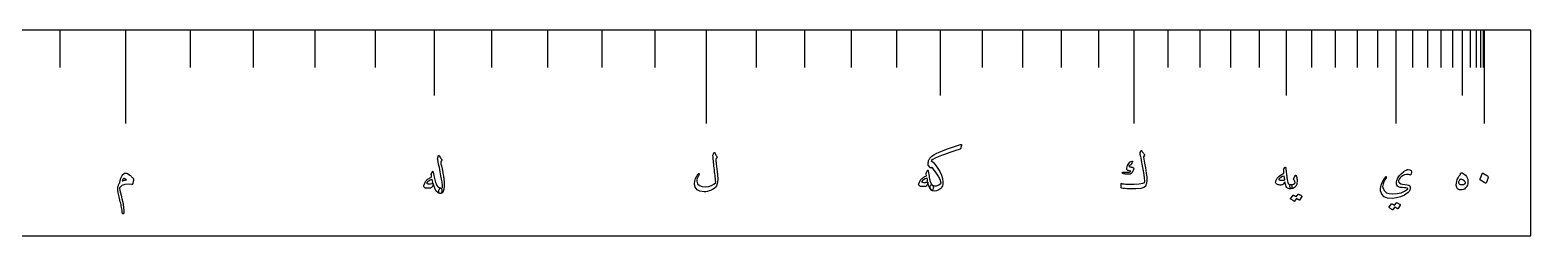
# Model space of a CAD drawing. Header units: millimetres. Extents: x -5 to 625, y -7 to 22.
# Drawn here: x 464.7 to 625, y 0 to 22 of the extents above; entities that cross this region are included whole.
import ezdxf

# ---------------------------------------------------------------- set-up
doc = ezdxf.new("R2010")
doc.units = ezdxf.units.MM
for name, color, linetype in [('CUT_OUTER', 1, 'Continuous'), ('ENGRAVE', 7, 'Continuous'), ('ENGRAVE_FINE', 8, 'Continuous'), ('TEXT', 5, 'Continuous')]:
    doc.layers.add(name, color=color, linetype=linetype)

msp = doc.modelspace()

# ---------------------------------------------------------------- linework, layer by layer
at = {"layer": 'CUT_OUTER'}
msp.add_lwpolyline([(-5, 0), (625, 0), (625, 22), (-5, 22)], close=True, dxfattribs=at)
at = {"layer": 'ENGRAVE'}
for points in [[(474.9476, 22), (474.9476, 12)], [(507.8743, 22), (507.8743, 15)], [(536.9358, 22), (536.9358, 12)], [(561.9108, 22), (561.9108, 15)], [(582.6094, 22), (582.6094, 12)], [(598.874, 22), (598.874, 15)], [(610.5808, 22), (610.5808, 12)], [(617.6407, 22), (617.6407, 15)], [(620, 22), (620, 12)]]:
    msp.add_lwpolyline(points, dxfattribs=at)
at = {"layer": 'ENGRAVE_FINE'}
for points in [[(467.9199, 22), (467.9199, 18)], [(481.8305, 22), (481.8305, 18)], [(488.5667, 22), (488.5667, 18)], [(495.154, 22), (495.154, 18)], [(501.5905, 22), (501.5905, 18)], [(514.0033, 22), (514.0033, 18)], [(519.9758, 22), (519.9758, 18)], [(525.7898, 22), (525.7898, 18)], [(531.4437, 22), (531.4437, 18)], [(542.2642, 22), (542.2642, 18)], [(547.4275, 22), (547.4275, 18)], [(552.424, 22), (552.424, 18)], [(557.2523, 22), (557.2523, 18)], [(566.3982, 22), (566.3982, 18)], [(570.713, 22), (570.713, 18)], [(574.854, 22), (574.854, 18)], [(578.8199, 22), (578.8199, 18)], [(586.2215, 22), (586.2215, 18)], [(589.655, 22), (589.655, 18)], [(592.9089, 22), (592.9089, 18)], [(595.9823, 22), (595.9823, 18)], [(601.5834, 22), (601.5834, 18)], [(604.1094, 22), (604.1094, 18)], [(606.4515, 22), (606.4515, 18)], [(608.6089, 22), (608.6089, 18)], [(612.3668, 22), (612.3668, 18)], [(613.9662, 22), (613.9662, 18)], [(615.3786, 22), (615.3786, 18)], [(616.6036, 22), (616.6036, 18)], [(618.4897, 22), (618.4897, 18)], [(619.1503, 22), (619.1503, 18)], [(619.6223, 22), (619.6223, 18)], [(619.9056, 22), (619.9056, 18)]]:
    msp.add_lwpolyline(points, dxfattribs=at)
at = {"layer": 'TEXT'}
for points in [[(564.1044, 9.7677), (564.1566, 9.7771), (564.1895, 9.7639), (564.2031, 9.7281), (564.1973, 9.6697), (564.1405, 9.4426), (564.1231, 9.3845), (564.1018, 9.3394), (564.0766, 9.3071), (564.0476, 9.2877), (563.4663, 9.0973), (562.9405, 8.9181), (562.4702, 8.7502), (562.0553, 8.5935), (561.6966, 8.4476), (561.3947, 8.3116), (561.1495, 8.1856), (560.9612, 8.0697), (561.2257, 7.8116), (561.467, 7.5277), (561.685, 7.2181), (561.8799, 6.8826), (562.0579, 6.4916), (562.1689, 6.129), (562.2128, 5.7948), (562.1895, 5.489), (562.1547, 5.3516), (562.1121, 5.2387), (562.0618, 5.1503), (562.0037, 5.0865), (561.7624, 4.9213), (561.5289, 4.8232), (561.3031, 4.7923), (561.085, 4.8284), (560.9915, 4.8768), (560.9224, 4.9548), (560.8779, 5.0626), (560.8579, 5.2), (560.8589, 5.3097), (560.8773, 5.391), (560.9131, 5.4439), (560.9663, 5.4684), (560.9931, 5.4671), (561.027, 5.4581), (561.0679, 5.4413), (561.116, 5.4168), (561.3141, 5.349), (561.5315, 5.3626), (561.7682, 5.4574), (562.0244, 5.6335), (561.9115, 6.0235), (561.7121, 6.4348), (561.4263, 6.8674), (561.0541, 7.3213), (561.0434, 7.3287), (561.0321, 7.3303), (561.0202, 7.3261), (561.0076, 7.3161), (560.9508, 7.2697), (560.9376, 7.2603), (560.9237, 7.2581), (560.9092, 7.2629), (560.8941, 7.2748), (560.6463, 7.5535), (560.6405, 7.5748), (560.6386, 7.6232), (560.6405, 7.6987), (560.6463, 7.8013), (560.656, 7.9103), (560.6695, 8), (560.687, 8.0703), (560.7082, 8.1213), (560.7449, 8.1861), (560.7824, 8.2465), (560.821, 8.3023), (560.8605, 8.3535), (560.901, 8.4006), (560.9424, 8.4439), (560.9849, 8.4832), (561.0282, 8.5187), (561.2389, 8.6556), (561.4992, 8.7981), (561.8092, 8.946), (562.1689, 9.0994), (562.5782, 9.2582), (563.0373, 9.4226), (563.546, 9.5924), (564.1044, 9.7677)], [(508.3362, 8.5445), (508.3456, 8.5694), (508.3581, 8.5871), (508.3739, 8.5977), (508.393, 8.6013), (508.4101, 8.5984), (508.4252, 8.5897), (508.4385, 8.5752), (508.4498, 8.5548), (508.4956, 8.45), (508.5504, 8.3574), (508.6143, 8.2771), (508.6872, 8.209), (508.711, 8.179), (508.7207, 8.1458), (508.7162, 8.1094), (508.6975, 8.0697), (508.6844, 8.049), (508.671, 8.0284), (508.6573, 8.0077), (508.6433, 7.9871), (508.6293, 7.9665), (508.6156, 7.9458), (508.6022, 7.9252), (508.5891, 7.9045), (508.592, 7.8545), (508.6162, 7.7148), (508.6617, 7.4855), (508.7285, 7.1665), (508.7656, 6.9911), (508.7994, 6.8265), (508.8301, 6.6724), (508.8575, 6.529), (508.8814, 6.3966), (508.9014, 6.2755), (508.9175, 6.1656), (508.9298, 6.0671), (508.9391, 5.9742), (508.9465, 5.8813), (508.952, 5.7884), (508.9556, 5.6955), (508.9572, 5.6023), (508.9568, 5.5084), (508.9546, 5.4139), (508.9504, 5.3187), (508.9146, 4.9997), (508.8433, 4.7652), (508.7365, 4.6152), (508.5943, 4.5497), (508.5239, 4.5477), (508.4678, 4.5677), (508.4259, 4.6097), (508.3981, 4.6735), (508.3839, 4.7487), (508.3827, 4.8245), (508.3943, 4.901), (508.4188, 4.9781), (508.4517, 5.0494), (508.4885, 5.0981), (508.5291, 5.1242), (508.5736, 5.1277), (508.608, 5.1253), (508.6388, 5.1232), (508.666, 5.1215), (508.6898, 5.12), (508.7102, 5.1195), (508.7278, 5.1206), (508.7425, 5.1234), (508.7543, 5.1277), (508.7775, 5.2045), (508.7852, 5.3213), (508.7775, 5.4781), (508.7543, 5.6748), (508.7365, 5.7918), (508.7143, 5.9258), (508.6875, 6.0769), (508.6562, 6.2452), (508.6207, 6.4308), (508.5814, 6.6342), (508.5381, 6.8553), (508.491, 7.0942), (508.4446, 7.3277), (508.4033, 7.5329), (508.3672, 7.7097), (508.3362, 7.8581), (508.3107, 7.9781), (508.291, 8.0697), (508.2772, 8.1329), (508.2691, 8.1677), (508.2623, 8.2132), (508.2627, 8.2619), (508.2701, 8.3139), (508.2846, 8.369), (508.2944, 8.3966), (508.3033, 8.4226), (508.3112, 8.4469), (508.3181, 8.4697), (508.3241, 8.4908), (508.3291, 8.5103), (508.3331, 8.5282), (508.3362, 8.5445)], [(537.7693, 8.88), (537.7783, 8.8958), (537.7899, 8.9071), (537.8041, 8.9139), (537.8209, 8.9161), (537.8377, 8.9132), (537.8519, 8.9045), (537.8635, 8.89), (537.8725, 8.8697), (537.9206, 8.7513), (537.9719, 8.649), (538.0264, 8.5629), (538.0841, 8.4929), (538.1012, 8.4677), (538.1061, 8.4387), (538.0987, 8.4058), (538.079, 8.369), (538.0664, 8.3513), (538.0545, 8.3342), (538.0432, 8.3177), (538.0325, 8.3019), (538.0225, 8.2871), (538.0132, 8.2735), (538.0045, 8.2613), (537.9964, 8.2503), (537.9828, 8.2303), (537.9732, 8.2065), (537.9674, 8.1787), (537.9654, 8.1471), (537.9716, 8.0579), (537.9796, 7.9606), (537.9896, 7.8553), (538.0016, 7.7419), (538.0151, 7.6205), (538.0299, 7.491), (538.0461, 7.3534), (538.0635, 7.2077), (538.083, 7.0624), (538.1003, 6.9258), (538.1153, 6.7979), (538.128, 6.6787), (538.1388, 6.5679), (538.148, 6.4652), (538.1556, 6.3705), (538.1616, 6.2839), (538.1683, 6.0274), (538.1474, 5.7845), (538.0987, 5.5552), (538.0222, 5.3394), (537.9477, 5.2126), (537.8325, 5.0955), (537.6767, 4.9881), (537.4803, 4.8903), (537.2674, 4.8094), (537.0674, 4.7523), (536.8803, 4.719), (536.7061, 4.7097), (536.2699, 4.7697), (535.9577, 4.9342), (535.7693, 5.2032), (535.7048, 5.5768), (535.7274, 5.8552), (535.8003, 6.1277), (535.9235, 6.3945), (536.097, 6.6555), (536.1103, 6.6706), (536.1241, 6.68), (536.1387, 6.6835), (536.1538, 6.6813), (536.1699, 6.6752), (536.1822, 6.6671), (536.1906, 6.6571), (536.1951, 6.6452), (536.1983, 6.6274), (536.1977, 6.6103), (536.1932, 6.5939), (536.1848, 6.5781), (536.0664, 6.3474), (535.9848, 6.151), (535.9399, 5.9887), (535.9319, 5.8606), (536.018, 5.5848), (536.2041, 5.3923), (536.4903, 5.2829), (536.8764, 5.2568), (537.2245, 5.2945), (537.5203, 5.3819), (537.7638, 5.519), (537.9551, 5.7058), (537.9511, 5.796), (537.9441, 5.9013), (537.9343, 6.0218), (537.9216, 6.1574), (537.9056, 6.3085), (537.8861, 6.4755), (537.863, 6.6582), (537.8364, 6.8568), (537.8112, 7.0616), (537.7874, 7.2632), (537.7648, 7.4616), (537.7435, 7.6568), (537.7238, 7.8487), (537.7061, 8.0374), (537.6903, 8.2229), (537.6764, 8.4052), (537.6558, 8.5806), (537.6567, 8.6006), (537.6596, 8.6194), (537.6645, 8.6368), (537.6712, 8.6529)], [(583.4533, 9.0761), (583.4823, 9.0208), (583.5127, 8.9684), (583.5443, 8.9189), (583.5772, 8.8723), (583.6117, 8.8285), (583.6481, 8.7877), (583.6865, 8.7498), (583.7268, 8.7148), (583.7423, 8.6952), (583.7475, 8.6723), (583.7423, 8.6461), (583.7268, 8.6168), (583.6339, 8.4619), (583.6249, 8.4452), (583.6185, 8.431), (583.6146, 8.4194), (583.6133, 8.4103), (583.6981, 7.9918), (583.772, 7.6135), (583.8349, 7.2756), (583.8868, 6.9781), (583.9275, 6.7211), (583.9565, 6.5052), (583.9739, 6.3302), (583.9797, 6.1961), (583.9797, 5.9432), (583.9752, 5.8631), (583.9668, 5.7826), (583.9546, 5.7018), (583.9385, 5.6206), (583.9181, 5.5392), (583.8933, 5.4574), (583.8639, 5.3753), (583.8301, 5.2929), (583.6746, 5.1706), (583.332, 5.0877), (582.8023, 5.0442), (582.0856, 5.04), (581.8617, 5.0477), (581.6546, 5.0606), (581.4643, 5.0787), (581.2907, 5.1019), (581.2749, 5.1087), (581.2636, 5.1187), (581.2568, 5.1319), (581.2546, 5.1484), (581.2499, 5.2274), (581.2462, 5.2994), (581.2435, 5.3642), (581.2417, 5.4219), (581.2409, 5.4732), (581.241, 5.5187), (581.2422, 5.5584), (581.2443, 5.5923), (581.2465, 5.6113), (581.2533, 5.6219), (581.2646, 5.6242), (581.2804, 5.6181), (581.401, 5.5816), (581.5565, 5.5548), (581.7468, 5.5377), (581.972, 5.5303), (582.6446, 5.5306), (583.1707, 5.5626), (583.5504, 5.6261), (583.7836, 5.7213), (583.7833, 5.8784), (583.7514, 6.1639), (583.6878, 6.5777), (583.5927, 7.12), (583.493, 7.6629), (583.4159, 8.0735), (583.3614, 8.3519), (583.3294, 8.4981), (583.3194, 8.5381), (583.3101, 8.5755), (583.3014, 8.6103), (583.2933, 8.6426), (583.2859, 8.6719), (583.2791, 8.6981), (583.273, 8.721), (583.2675, 8.7406), (583.2585, 8.7835), (583.2572, 8.8245), (583.2636, 8.8635), (583.2778, 8.9006), (583.3759, 9.0968), (583.3839, 9.11), (583.3927, 9.1187), (583.402, 9.1229), (583.412, 9.1226), (583.4243, 9.1158), (583.4352, 9.1058), (583.4449, 9.0926), (583.4533, 9.0761)], [(474.3179, 5.6903), (474.3319, 5.7727), (474.3482, 5.8548), (474.3667, 5.9366), (474.3876, 6.0181), (474.4113, 6.0985), (474.4385, 6.1774), (474.4693, 6.2547), (474.5037, 6.3303), (474.5798, 6.4674), (474.6585, 6.5742), (474.7398, 6.6506), (474.8237, 6.6968), (474.9514, 6.719), (475.0921, 6.6929), (475.2456, 6.6184), (475.4121, 6.4955), (475.4579, 6.4561), (475.5024, 6.4155), (475.5456, 6.3735), (475.5876, 6.3303), (475.6285, 6.2858), (475.6688, 6.24), (475.7085, 6.1929), (475.7476, 6.1445), (475.7676, 6.1165), (475.7811, 6.089), (475.7882, 6.0623), (475.7888, 6.0361), (475.7714, 5.9308), (475.7553, 5.8368), (475.7405, 5.754), (475.7269, 5.6826), (475.715, 5.6234), (475.705, 5.5774), (475.6969, 5.5447), (475.6908, 5.5252), (475.6756, 5.5013), (475.6559, 5.4865), (475.6317, 5.4806), (475.603, 5.4839), (475.2034, 5.54), (474.8559, 5.5071), (474.5608, 5.3852), (474.3179, 5.1742), (474.3008, 5.1484), (474.2908, 5.1226), (474.2879, 5.0968), (474.2921, 5.071), (474.383, 4.7232), (474.4701, 4.3613), (474.5534, 3.9852), (474.6327, 3.5948), (474.7224, 3.0697), (474.7592, 2.6916), (474.743, 2.4606), (474.674, 2.3768), (474.6459, 2.3832), (474.6237, 2.4077), (474.6072, 2.4503), (474.5966, 2.511), (474.584, 2.6374), (474.5669, 2.769), (474.5453, 2.9058), (474.5192, 3.0477), (474.4892, 3.1945), (474.4559, 3.3458), (474.4195, 3.5016), (474.3798, 3.6619), (474.2472, 4.1997), (474.1592, 4.6258), (474.1156, 4.9403), (474.1166, 5.1432), (474.1313, 5.2376), (474.1495, 5.3245), (474.1713, 5.404), (474.1966, 5.4761), (474.2245, 5.5408), (474.254, 5.5981), (474.2851, 5.6479), (474.3179, 5.6903)], [(508.0936, 5.5871), (508.182, 5.3997), (508.2923, 5.2606), (508.4246, 5.17), (508.5788, 5.1277), (508.621, 5.1142), (508.6549, 5.0839), (508.6804, 5.0368), (508.6975, 4.9729), (508.702, 4.939), (508.7052, 4.9045), (508.7072, 4.8694), (508.7078, 4.8335), (508.7065, 4.7974), (508.7027, 4.7613), (508.6962, 4.7252), (508.6872, 4.689), (508.6678, 4.6297), (508.6459, 4.5858), (508.6214, 4.5574), (508.5943, 4.5445), (508.5081, 4.5445), (508.4252, 4.56), (508.3456, 4.591), (508.2691, 4.6374), (508.1214, 4.7887), (507.993, 5), (507.8839, 5.2713), (507.7943, 5.6026), (507.7439, 5.4065), (507.6859, 5.2619), (507.6201, 5.169), (507.5465, 5.1277), (507.5067, 5.1206), (507.4646, 5.1148), (507.4202, 5.1103), (507.3736, 5.1071), (507.3244, 5.1052), (507.2723, 5.1045), (507.2173, 5.1052), (507.1594, 5.1071), (507.053, 5.1142), (506.971, 5.1252), (506.9136, 5.14), (506.8807, 5.1587), (506.8268, 5.2135), (506.7943, 5.2697), (506.783, 5.3271), (506.793, 5.3858), (506.8585, 5.569), (506.9156, 5.711), (506.9643, 5.8116), (507.0046, 5.871), (507.0594, 5.9297), (507.1207, 5.9871), (507.1885, 6.0432), (507.2627, 6.0981), (507.3433, 6.1516), (507.4304, 6.2039), (507.5239, 6.2548), (507.6239, 6.3045), (507.593, 6.511), (507.5906, 6.5358), (507.5885, 6.5587), (507.5867, 6.5797), (507.5852, 6.5987), (507.5848, 6.6158), (507.5859, 6.631), (507.5886, 6.6442), (507.593, 6.6555), (507.6962, 6.8981), (507.7172, 6.9303), (507.7388, 6.929), (507.761, 6.8942), (507.7839, 6.8258), (507.8138, 6.6484), (507.8465, 6.4774), (507.8822, 6.3129), (507.9207, 6.1548), (507.9615, 6.0032), (508.0039, 5.8581), (508.048, 5.7194), (508.0936, 5.5871)], [(561.116, 5.4168), (561.1621, 5.3655), (561.187, 5.2942), (561.1905, 5.2029), (561.1728, 5.0916), (561.1353, 4.9668), (561.0953, 4.8865), (561.0528, 4.8506), (561.0076, 4.8594), (560.8802, 4.9823), (560.7715, 5.1703), (560.6815, 5.4235), (560.6102, 5.7419), (560.5537, 5.5548), (560.4928, 5.4168), (560.4273, 5.3277), (560.3573, 5.2877), (560.3197, 5.281), (560.2792, 5.2761), (560.2358, 5.2732), (560.1895, 5.2723), (560.1407, 5.2726), (560.0895, 5.2735), (560.0362, 5.2752), (559.9805, 5.2774), (559.8824, 5.2868), (559.805, 5.2994), (559.7482, 5.3152), (559.7121, 5.3342), (559.6624, 5.3906), (559.6321, 5.4465), (559.6212, 5.5016), (559.6295, 5.5561), (559.7024, 5.7374), (559.7663, 5.8787), (559.8212, 5.98), (559.867, 6.0413), (559.9281, 6.0994), (559.9928, 6.1548), (560.061, 6.2077), (560.1328, 6.2581), (560.2087, 6.3061), (560.2895, 6.3523), (560.3752, 6.3965), (560.4657, 6.4387), (560.4399, 6.64), (560.4347, 6.6816), (560.4347, 6.7187), (560.4399, 6.7513), (560.4502, 6.7794), (560.5586, 7.0116), (560.5812, 7.0403), (560.6024, 7.0387), (560.6224, 7.0068), (560.6412, 6.9445), (560.6715, 6.7463), (560.7005, 6.5645), (560.7282, 6.3992), (560.7547, 6.2503), (560.7805, 6.1182), (560.8063, 6.0032), (560.8321, 5.9053), (560.8579, 5.8245), (560.9128, 5.6906), (560.9741, 5.5781), (561.0418, 5.4868), (561.116, 5.4168)], [(582.4159, 8.0026), (582.4256, 8.0013), (582.4339, 7.9974), (582.441, 7.991), (582.4468, 7.9819), (582.4488, 7.9739), (582.4494, 7.9652), (582.4488, 7.9558), (582.4468, 7.9458), (582.3385, 7.6723), (582.3252, 7.6445), (582.3114, 7.6232), (582.2968, 7.6084), (582.2817, 7.6), (582.2168, 7.5816), (582.1617, 7.5574), (582.1162, 7.5274), (582.0804, 7.4916), (582.0733, 7.4729), (582.083, 7.4529), (582.1094, 7.4316), (582.1527, 7.409), (582.1815, 7.399), (582.2114, 7.3897), (582.2422, 7.381), (582.2739, 7.3729), (582.307, 7.3655), (582.3417, 7.3587), (582.378, 7.3526), (582.4159, 7.3471), (582.5468, 7.2926), (582.5888, 7.1806), (582.5417, 7.0113), (582.4056, 6.7845), (582.3494, 6.7171), (582.2946, 6.6645), (582.241, 6.6268), (582.1888, 6.6039), (582.1314, 6.5919), (582.052, 6.5871), (581.9507, 6.5894), (581.8275, 6.5987), (581.7646, 6.6048), (581.7049, 6.6129), (581.6485, 6.6229), (581.5952, 6.6348), (581.5452, 6.6477), (581.4985, 6.6606), (581.4549, 6.6735), (581.4146, 6.6865), (581.3897, 6.7003), (581.372, 6.7161), (581.3614, 6.7339), (581.3578, 6.7535), (581.361, 6.7739), (581.3707, 6.7884), (581.3868, 6.7971), (581.4094, 6.8), (581.4814, 6.8048), (581.563, 6.809), (581.6543, 6.8126), (581.7552, 6.8155), (581.9436, 6.821), (582.0907, 6.8323), (582.1965, 6.8494), (582.261, 6.8723), (582.2694, 6.8784), (582.2739, 6.8865), (582.2746, 6.8965), (582.2714, 6.9084), (582.2668, 6.9158), (582.2585, 6.9226), (582.2462, 6.9287), (582.2301, 6.9342), (582.0804, 6.9703), (582.0178, 6.9884), (581.9643, 7.0116), (581.9197, 7.04), (581.8843, 7.0735), (581.8543, 7.1129), (581.8365, 7.1535), (581.831, 7.1955), (581.8378, 7.2387), (581.932, 7.5303), (582.0597, 7.7548), (582.221, 7.9123), (582.4159, 8.0026)], [(598.7269, 7.3058), (598.7572, 7.3381), (598.7811, 7.3419), (598.7985, 7.3174), (598.8095, 7.2645), (598.813, 7.2326), (598.8185, 7.1884), (598.8259, 7.1319), (598.8353, 7.0632), (598.8463, 6.9816), (598.8585, 6.8865), (598.8721, 6.7777), (598.8869, 6.6555), (598.9016, 6.5353), (598.9147, 6.4277), (598.9261, 6.3327), (598.9359, 6.2503), (598.9442, 6.1808), (598.9508, 6.1245), (598.9558, 6.0815), (598.9592, 6.0516), (598.9856, 5.8635), (599.0237, 5.7174), (599.0734, 5.6132), (599.1347, 5.551), (599.1779, 5.5268), (599.2301, 5.511), (599.2914, 5.5035), (599.3618, 5.5045), (599.4034, 5.4977), (599.4353, 5.4774), (599.4576, 5.4435), (599.4701, 5.3961), (599.4747, 5.339), (599.4727, 5.2813), (599.4643, 5.2229), (599.4495, 5.1639), (599.4305, 5.1135), (599.4095, 5.0761), (599.3866, 5.0516), (599.3618, 5.04), (599.2266, 5.0413), (599.1101, 5.0658), (599.0124, 5.1135), (598.9334, 5.1845), (598.8669, 5.2887), (598.8121, 5.4258), (598.7689, 5.5958), (598.7372, 5.7987), (598.6643, 5.6752), (598.5901, 5.5781), (598.5147, 5.5074), (598.4379, 5.4632), (598.3756, 5.4474), (598.3024, 5.4413), (598.2182, 5.4448), (598.123, 5.4581), (598.0227, 5.4806), (597.9385, 5.5071), (597.8705, 5.5374), (597.8185, 5.5716), (597.7766, 5.6139), (597.7489, 5.6581), (597.7353, 5.7042), (597.7359, 5.7523), (597.7479, 5.8123), (597.7682, 5.8787), (597.7969, 5.9516), (597.834, 6.031), (597.8753, 6.1106), (597.9114, 6.1742), (597.9424, 6.2216), (597.9682, 6.2529), (598.1114, 6.3806), (598.2676, 6.5006), (598.4366, 6.6129), (598.6185, 6.7174), (598.6118, 6.8165), (598.6069, 6.9019), (598.604, 6.9739), (598.603, 7.0323), (598.6059, 7.0813), (598.6147, 7.1252), (598.6292, 7.1639), (598.6495, 7.1974)], [(599.6714, 6.129), (599.8159, 6.449), (599.8372, 6.4842), (599.8598, 6.4968), (599.8837, 6.4868), (599.9089, 6.4542), (599.9553, 6.3566), (599.9914, 6.2548), (600.0172, 6.1489), (600.0327, 6.0387), (600.0376, 5.9237), (600.0314, 5.8032), (600.0143, 5.6773), (599.9863, 5.5458), (599.9008, 5.3245), (599.7682, 5.1665), (599.5885, 5.0716), (599.3618, 5.04), (599.3356, 5.0565), (599.3089, 5.1058), (599.2814, 5.1881), (599.2534, 5.3032), (599.2453, 5.3648), (599.2469, 5.4155), (599.2582, 5.4552), (599.2792, 5.4839), (599.2959, 5.4948), (599.3153, 5.5019), (599.3372, 5.5052), (599.3618, 5.5045), (599.5047, 5.509), (599.6289, 5.5381), (599.7343, 5.5916), (599.8211, 5.6697), (599.825, 5.6758), (599.8263, 5.6839), (599.825, 5.6939), (599.8211, 5.7058), (599.8008, 5.7787), (599.7708, 5.8529), (599.7311, 5.9284), (599.6818, 6.0052), (599.6656, 6.0342), (599.6585, 6.0645), (599.6605, 6.0961), (599.6714, 6.129)], [(612.0724, 6.5265), (611.9053, 6.5823), (611.7189, 6.5845), (611.5131, 6.5332), (611.2879, 6.4284), (611.145, 6.3284), (611.026, 6.209), (610.9308, 6.0703), (610.8595, 5.9123), (610.8524, 5.8806), (610.8518, 5.8477), (610.8576, 5.8135), (610.8698, 5.7781), (610.9518, 5.6677), (611.0892, 5.5845), (611.2821, 5.5284), (611.5305, 5.4994), (611.7756, 5.4732), (611.9537, 5.4258), (612.0647, 5.3571), (612.1085, 5.2671), (612.1134, 5.0787), (612.0763, 4.911), (611.9973, 4.7639), (611.8763, 4.6374), (611.4921, 4.3752), (611.0827, 4.1819), (610.6482, 4.0577), (610.1885, 4.0026), (609.6866, 4.0374), (609.3111, 4.1884), (609.0621, 4.4555), (608.9395, 4.8387), (608.9324, 5.049), (608.9627, 5.2774), (609.0305, 5.5239), (609.1356, 5.7884), (609.1723, 5.8619), (609.2098, 5.9329), (609.2484, 6.0013), (609.2879, 6.0671), (609.3287, 6.1306), (609.3711, 6.1923), (609.4152, 6.2519), (609.4608, 6.3097), (609.4853, 6.3335), (609.5073, 6.3432), (609.5266, 6.3387), (609.5434, 6.32), (609.5527, 6.2968), (609.555, 6.2735), (609.5502, 6.2503), (609.5382, 6.2271), (609.326, 5.8852), (609.2002, 5.5768), (609.1608, 5.3019), (609.2079, 5.0606), (609.3595, 4.8065), (609.5821, 4.6271), (609.8756, 4.5226), (610.2402, 4.4929), (610.7073, 4.53), (611.1279, 4.6258), (611.5021, 4.7803), (611.8298, 4.9935), (611.8495, 5.0116), (611.8569, 5.0297), (611.8521, 5.0477), (611.835, 5.0658), (611.7656, 5.0994), (611.6453, 5.1277), (611.474, 5.151), (611.2518, 5.169), (611.0256, 5.1968), (610.8531, 5.249), (610.734, 5.3258), (610.6685, 5.4271), (610.6382, 5.5461), (610.6298, 5.671), (610.6434, 5.8016), (610.6789, 5.9381), (610.794, 6.2061), (610.9537, 6.4529), (611.1579, 6.6784), (611.4066, 6.8826), (611.4727, 6.931), (611.5369, 6.9729), (611.5992, 7.0084), (611.6595, 7.0374), (611.7176, 7.0603), (611.7731, 7.0774), (611.826, 7.0887), (611.8763, 7.0942), (612.0731, 7.0758), (612.1937, 6.9897), (612.2382, 6.8358), (612.2066, 6.6142), (612.1827, 6.5545), (612.1524, 6.52), (612.1156, 6.5106), (612.0724, 6.5265)], [(617.5039, 6.7226), (617.5481, 6.7429), (617.5981, 6.7471), (617.6539, 6.7352), (617.7156, 6.7071), (617.8688, 6.6045), (617.9981, 6.4877), (618.1036, 6.3568), (618.1852, 6.2116), (618.2417, 6.0603), (618.2717, 5.9058), (618.2752, 5.7481), (618.2523, 5.5871), (618.2107, 5.4403), (618.153, 5.3097), (618.0791, 5.1952), (617.9891, 5.0968), (617.8875, 5.0177), (617.7788, 4.9613), (617.663, 4.9274), (617.5401, 4.9161), (617.3794, 4.9277), (617.2485, 4.9729), (617.1472, 5.0516), (617.0756, 5.1639), (617.0326, 5.3003), (617.0175, 5.4568), (617.0301, 5.6332), (617.0704, 5.8297), (617.1359, 6.0335), (617.2239, 6.2271), (617.3346, 6.4103), (617.4678, 6.5832), (617.4723, 6.5913), (617.4756, 6.6052), (617.4775, 6.6248), (617.4781, 6.6503), (617.4797, 6.6781), (617.4846, 6.6994), (617.4926, 6.7142), (617.5039, 6.7226)], [(619.7858, 6.6503), (619.7945, 6.6713), (619.8052, 6.6877), (619.8177, 6.6997), (619.8323, 6.7071), (619.8545, 6.7132), (619.88, 6.711), (619.9087, 6.7003), (619.9406, 6.6813), (620.369, 6.4077), (620.4052, 6.3735), (620.4258, 6.3329), (620.431, 6.2858), (620.4206, 6.2323), (620.2555, 5.7213), (620.229, 5.6719), (620.191, 5.6477), (620.1413, 5.6487), (620.08, 5.6748), (619.6103, 5.9484), (619.5858, 5.9716), (619.5742, 6.0052), (619.5755, 6.049), (619.5897, 6.1032)], [(474.5863, 5.8813), (474.634, 5.9011), (474.6843, 5.9194), (474.7372, 5.936), (474.7927, 5.951), (474.8505, 5.9644), (474.9101, 5.9761), (474.9717, 5.9863), (475.0353, 5.9948), (474.9459, 6.0629), (474.8688, 6.1071), (474.804, 6.1274), (474.7514, 6.1239), (474.6888, 6.0932), (474.6405, 6.0426), (474.6063, 5.9719), (474.5863, 5.8813)], [(507.6756, 6.0361), (507.6388, 6.0252), (507.6007, 6.0129), (507.5614, 5.9994), (507.5207, 5.9845), (507.4791, 5.9674), (507.4368, 5.9471), (507.3939, 5.9235), (507.3504, 5.8968), (507.3078, 5.87), (507.2678, 5.8413), (507.2304, 5.8106), (507.1956, 5.7781), (507.1636, 5.7435), (507.1349, 5.7071), (507.1094, 5.6687), (507.0872, 5.6284), (507.2049, 5.5752), (507.3414, 5.5548), (507.4965, 5.5674), (507.6704, 5.6129), (507.6975, 5.6319), (507.7168, 5.6632), (507.7285, 5.7068), (507.7323, 5.7626)], [(560.5224, 6.1755), (560.3131, 6.1013), (560.1444, 6.0129), (560.0163, 5.9103), (559.9289, 5.7935), (559.9679, 5.7677), (560.0179, 5.7471), (560.0789, 5.7316), (560.1508, 5.7213), (560.1923, 5.7195), (560.2341, 5.7194), (560.2762, 5.7208), (560.3186, 5.7239), (560.3613, 5.7292), (560.4044, 5.7374), (560.4478, 5.7485), (560.4915, 5.7626), (560.5418, 5.7955), (560.5689, 5.8529), (560.5728, 5.9348), (560.5534, 6.0413), (560.5399, 6.0903), (560.5302, 6.129), (560.5244, 6.1574), (560.5224, 6.1755)], [(598.6547, 6.4026), (598.4676, 6.3384), (598.3089, 6.2594), (598.1785, 6.1655), (598.0766, 6.0568), (598.0698, 6.0419), (598.0701, 6.0284), (598.0776, 6.0161), (598.0921, 6.0052), (598.1459, 5.9821), (598.2043, 5.9645), (598.2672, 5.9524), (598.3347, 5.9458), (598.4066, 5.9447), (598.483, 5.949), (598.564, 5.9589), (598.6495, 5.9742), (598.6627, 5.9784), (598.6766, 5.9858), (598.6911, 5.9965), (598.7063, 6.0103), (598.7032, 6.0526), (598.6992, 6.0968), (598.6942, 6.1429), (598.6882, 6.191), (598.6813, 6.241), (598.6734, 6.2929), (598.6645, 6.3468), (598.6547, 6.4026)], [(617.9943, 5.6129), (618.0159, 5.64), (618.0188, 5.6748), (618.003, 5.7174), (617.9685, 5.7677), (617.8488, 5.8981), (617.7323, 5.9897), (617.6191, 6.0426), (617.5091, 6.0568), (617.4568, 6.0474), (617.4085, 6.0194), (617.3639, 5.9726), (617.3233, 5.9071), (617.2907, 5.8365), (617.2704, 5.7742), (617.2623, 5.7203), (617.2665, 5.6748), (617.3026, 5.5913), (617.3646, 5.5316), (617.4523, 5.4958), (617.5659, 5.4839), (617.6914, 5.4919), (617.8046, 5.5161), (617.9056, 5.5565), (617.9943, 5.6129)], [(600.1308, 4.4568), (600.1372, 4.4632), (600.1463, 4.4671), (600.1579, 4.4684), (600.1721, 4.4671), (600.2229, 4.4481), (600.2721, 4.4271), (600.3197, 4.4042), (600.3656, 4.3794), (600.4103, 4.3523), (600.454, 4.3226), (600.4968, 4.2903), (600.5385, 4.2555), (600.5466, 4.2448), (600.5501, 4.2335), (600.5492, 4.2216), (600.5437, 4.209), (600.2959, 3.8168), (600.2892, 3.8116), (600.2792, 3.8116), (600.2659, 3.8168), (600.2495, 3.8271), (600.2382, 3.8366), (600.2198, 3.8497), (600.1943, 3.8663), (600.1618, 3.8865), (600.1218, 3.9105), (600.074, 3.9387), (600.0185, 3.9711), (599.9553, 4.0077), (599.7592, 3.7032), (599.7501, 3.6939), (599.7385, 3.6916), (599.7243, 3.6965), (599.7076, 3.7084), (599.693, 3.7187), (599.6701, 3.7342), (599.6389, 3.7548), (599.5992, 3.7806), (599.5505, 3.8116), (599.4921, 3.8477), (599.424, 3.889), (599.3463, 3.9355), (599.3382, 3.9432), (599.3347, 3.951), (599.3356, 3.9587), (599.3411, 3.9665), (599.594, 4.3432), (599.6005, 4.3497), (599.6095, 4.3535), (599.6211, 4.3548), (599.6353, 4.3535), (599.6785, 4.3395), (599.7205, 4.3232), (599.7611, 4.3047), (599.8005, 4.2839), (599.8385, 4.2611), (599.8753, 4.2368), (599.9108, 4.2108), (599.945, 4.1832)], [(610.6273, 3.5484), (610.6337, 3.5548), (610.6427, 3.5587), (610.6544, 3.56), (610.6685, 3.5587), (610.7194, 3.5397), (610.7685, 3.5187), (610.8161, 3.4958), (610.8621, 3.471), (610.9068, 3.4439), (610.9505, 3.4142), (610.9932, 3.3819), (611.035, 3.3471), (611.0431, 3.3365), (611.0466, 3.3252), (611.0456, 3.3132), (611.0402, 3.3006), (610.7924, 2.9084), (610.7856, 2.9032), (610.7756, 2.9032), (610.7624, 2.9084), (610.746, 2.9187), (610.7347, 2.9282), (610.7163, 2.9413), (610.6908, 2.9579), (610.6582, 2.9781), (610.6182, 3.0021), (610.5705, 3.0303), (610.515, 3.0627), (610.4518, 3.0994), (610.2556, 2.7948), (610.2466, 2.7855), (610.235, 2.7832), (610.2208, 2.7881), (610.204, 2.8), (610.1895, 2.8103), (610.1666, 2.8258), (610.1353, 2.8465), (610.0956, 2.8723), (610.0469, 2.9032), (609.9885, 2.9394), (609.9205, 2.9806), (609.8427, 3.0271), (609.8347, 3.0348), (609.8311, 3.0426), (609.8321, 3.0503), (609.8376, 3.0581), (610.0905, 3.4348), (610.0969, 3.4413), (610.106, 3.4452), (610.1176, 3.4465), (610.1318, 3.4452), (610.175, 3.4311), (610.2169, 3.4148), (610.2576, 3.3963), (610.2969, 3.3755), (610.335, 3.3527), (610.3718, 3.3284), (610.4073, 3.3024), (610.4415, 3.2748)]]:
    msp.add_lwpolyline(points, close=True, dxfattribs=at)

doc.saveas('drawing.dxf')
